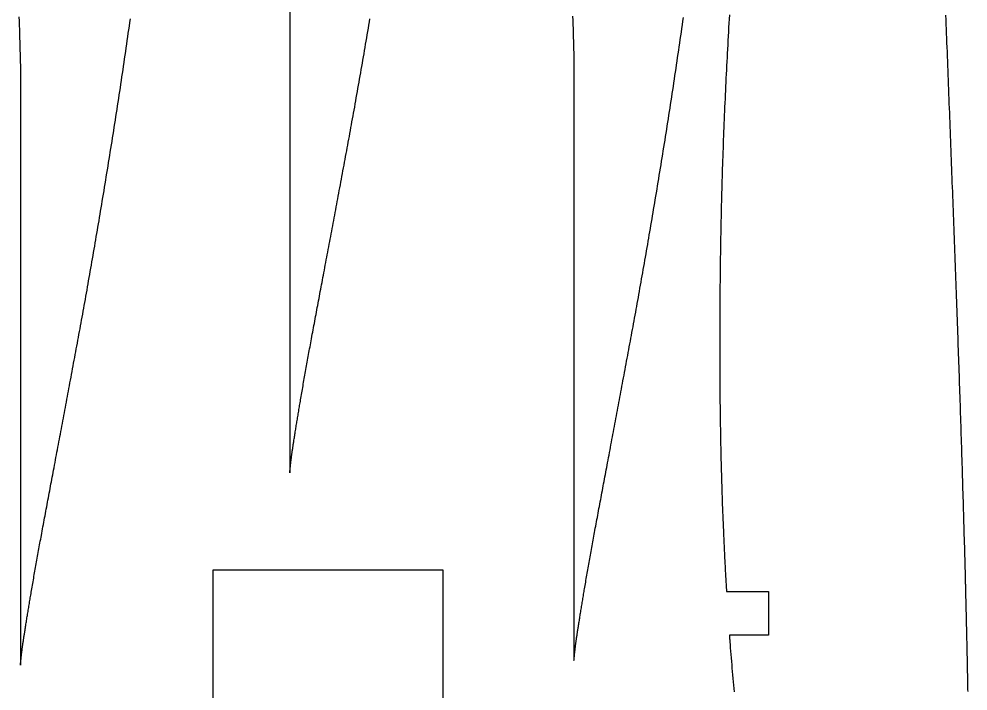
# Model space of a CAD drawing. Extents: x 0 to 97, y 0 to 653.
# Drawn here: x 5.7 to 96.4, y 141.2 to 205.4 of the extents above; entities that cross this region are included whole.
import ezdxf

# ---------------------------------------------------------------- set-up
doc = ezdxf.new("R2010")
doc.units = 0
doc.layers.get('0').update_dxf_attribs({"linetype": 'CONTINUOUS'})

msp = doc.modelspace()

# ---------------------------------------------------------------- linework, layer by layer
at = {"color": 0}
for points in [[(31.5612, 219.374), (31.5612, 162.197), (31.561, 162.186), (31.5607, 162.176), (31.5604, 162.165), (31.5601, 162.156), (31.56, 162.146), (31.5597, 162.138), (31.5596, 162.128), (31.5594, 162.119), (31.5593, 162.111), (31.5592, 162.103), (31.559, 162.096), (31.559, 162.087), (31.5589, 162.081), (31.5589, 162.074), (31.5589, 162.057), (31.5589, 162.051), (31.559, 162.046), (31.559, 162.042), (31.5592, 162.038), (31.5593, 162.035), (31.5594, 162.031), (31.5597, 162.028), (31.5599, 162.026), (31.5601, 162.024), (31.5603, 162.022), (31.5606, 162.021), (31.561, 162.021), (31.5612, 162.021), (31.5622, 162.022), (31.5632, 162.026), (31.5644, 162.032), (31.5658, 162.042), (31.5675, 162.053), (31.5692, 162.067), (31.571, 162.083), (31.5729, 162.101), (31.575, 162.121), (31.5772, 162.144), (31.5796, 162.168), (31.5821, 162.194), (31.5849, 162.221), (31.5875, 162.251), (31.5906, 162.282), (31.5935, 162.314), (31.5967, 162.347), (31.6, 162.382), (31.6033, 162.418), (31.6069, 162.456), (31.6106, 162.493), (31.6143, 162.532), (31.6181, 162.572), (31.6221, 162.612), (31.6261, 162.654), (31.6303, 162.696), (31.6346, 162.739), (31.639, 162.781), (31.6435, 162.824), (31.6481, 162.867), (31.6557, 162.938), (31.6636, 163.008), (31.6718, 163.079), (31.6801, 163.15), (31.6888, 163.221), (31.6976, 163.293), (31.7068, 163.365), (31.716, 163.439), (31.7256, 163.511), (31.7354, 163.585), (31.7453, 163.66), (31.7554, 163.733), (31.7658, 163.808), (31.7765, 163.885), (31.7872, 163.96), (31.7982, 164.036), (31.8094, 164.114), (31.8208, 164.19), (31.8324, 164.269), (31.8442, 164.347), (31.856, 164.426), (31.8681, 164.507), (31.8804, 164.586), (31.8929, 164.668), (31.9054, 164.749), (31.9182, 164.832), (31.9311, 164.914), (31.9442, 164.997), (31.9574, 165.082), (31.9707, 165.167), (31.9879, 165.276), (32.0054, 165.388), (32.0232, 165.499), (32.0411, 165.611), (32.0593, 165.725), (32.0776, 165.84), (32.0961, 165.957), (32.1149, 166.074), (32.1339, 166.192), (32.1531, 166.311), (32.1725, 166.432), (32.1921, 166.553), (32.2118, 166.675), (32.2319, 166.799), (32.2521, 166.922), (32.2725, 167.047), (32.2931, 167.172), (32.3138, 167.3), (32.3347, 167.426), (32.3558, 167.556), (32.3772, 167.685), (32.3986, 167.814), (32.4204, 167.944), (32.4422, 168.075), (32.4642, 168.207), (32.4864, 168.34), (32.5087, 168.472), (32.5313, 168.607), (32.554, 168.74), (32.5769, 168.876), (32.5999, 169.011), (32.6279, 169.176), (32.6563, 169.342), (32.6849, 169.508), (32.7136, 169.675), (32.7426, 169.843), (32.7718, 170.011), (32.8014, 170.181), (32.831, 170.35), (32.8608, 170.521), (32.891, 170.693), (32.9213, 170.865), (32.9518, 171.038), (32.9825, 171.211), (33.0133, 171.385), (33.0446, 171.56), (33.0758, 171.736), (33.1074, 171.911), (33.139, 172.089), (33.171, 172.267), (33.2031, 172.444), (33.2354, 172.624), (33.2678, 172.803), (33.3004, 172.983), (33.3333, 173.164), (33.3664, 173.344), (33.3996, 173.526), (33.4329, 173.71), (33.4664, 173.893), (33.5001, 174.076), (33.534, 174.261), (33.5681, 174.446), (33.606, 174.653), (33.6442, 174.858), (33.6824, 175.067), (33.721, 175.274), (33.7597, 175.483), (33.7985, 175.693), (33.8375, 175.903), (33.8768, 176.114), (33.9162, 176.325), (33.9558, 176.538), (33.9956, 176.75), (34.0356, 176.964), (34.0756, 177.178), (34.1158, 177.393), (34.1563, 177.608), (34.1968, 177.825), (34.2374, 178.042), (34.2783, 178.26), (34.3192, 178.478), (34.3604, 178.696), (34.4015, 178.915), (34.4429, 179.135), (34.4844, 179.356), (34.5261, 179.576), (34.5678, 179.799), (34.6096, 180.021), (34.6515, 180.244), (34.6936, 180.468), (34.7358, 180.692), (34.7781, 180.917), (34.8239, 181.16), (34.8699, 181.404), (34.916, 181.65), (34.9621, 181.894), (35.0083, 182.142), (35.0547, 182.388), (35.1013, 182.636), (35.1478, 182.883), (35.1946, 183.132), (35.2414, 183.382), (35.2883, 183.632), (35.3353, 183.882), (35.3825, 184.133), (35.4297, 184.385), (35.4771, 184.638), (35.5244, 184.89), (35.5719, 185.143), (35.6196, 185.397), (35.6674, 185.653), (35.7151, 185.907), (35.7631, 186.163), (35.811, 186.419), (35.8592, 186.675), (35.9072, 186.933), (35.9556, 187.19), (36.0039, 187.449), (36.0524, 187.707), (36.1008, 187.967), (36.1494, 188.226), (36.1981, 188.486), (36.2481, 188.754), (36.2981, 189.021), (36.3482, 189.289), (36.3985, 189.558), (36.4488, 189.828), (36.499, 190.097), (36.5494, 190.367), (36.6, 190.638), (36.6504, 190.908), (36.701, 191.181), (36.7515, 191.453), (36.8022, 191.725), (36.8529, 191.999), (36.9036, 192.272), (36.9543, 192.546), (37.005, 192.819), (37.0558, 193.094), (37.1065, 193.371), (37.1574, 193.646), (37.2081, 193.922), (37.2589, 194.2), (37.3097, 194.476), (37.3604, 194.754), (37.4113, 195.033), (37.4619, 195.311), (37.5126, 195.59), (37.5633, 195.871), (37.614, 196.15), (37.6646, 196.431), (37.7151, 196.712), (37.7681, 197.007), (37.821, 197.303), (37.8739, 197.599), (37.9267, 197.894), (37.9794, 198.192), (38.0321, 198.489), (38.0847, 198.786), (38.1374, 199.085), (38.1899, 199.383), (38.2424, 199.682), (38.2947, 199.982), (38.3472, 200.282), (38.3994, 200.583), (38.4518, 200.883), (38.504, 201.185), (38.5561, 201.487), (38.6083, 201.789), (38.6604, 202.092), (38.7124, 202.396), (38.7644, 202.699), (38.8163, 203.003), (38.8682, 203.307), (38.92, 203.612), (38.9718, 203.917), (39.0235, 204.224), (39.0751, 204.529), (39.1268, 204.836), (39.1785, 205.143), (39.23, 205.45)], [(5.69206, 205.618), (5.70404, 205.215), (5.71593, 204.813), (5.72781, 204.411), (5.73953, 204.01), (5.75125, 203.608), (5.76286, 203.208), (5.76503, 203.133), (5.76714, 203.06), (5.76932, 202.985), (5.77143, 202.911), (5.7736, 202.836), (5.77572, 202.763), (5.77783, 202.688), (5.77994, 202.614), (5.78212, 202.539), (5.78424, 202.465), (5.78635, 202.39), (5.79269, 202.168), (5.79904, 201.946), (5.80111, 201.872), (5.80746, 201.65), (5.80951, 201.576), (5.81164, 201.501), (5.81369, 201.428), (5.81581, 201.354), (5.81993, 201.206), (5.82206, 201.132), (5.82617, 200.985), (5.82617, 143.807), (5.8259, 143.797), (5.82557, 143.786), (5.82536, 143.776), (5.82508, 143.767), (5.82487, 143.757), (5.82465, 143.747), (5.82449, 143.739), (5.82433, 143.729), (5.82417, 143.721), (5.82406, 143.714), (5.82394, 143.706), (5.82389, 143.699), (5.82383, 143.692), (5.82379, 143.685), (5.82374, 143.678), (5.82374, 143.672), (5.82379, 143.667), (5.82383, 143.661), (5.82389, 143.657), (5.824, 143.653), (5.82411, 143.649), (5.82422, 143.644), (5.82438, 143.642), (5.82454, 143.639), (5.82476, 143.636), (5.82497, 143.635), (5.82525, 143.633), (5.82553, 143.632), (5.82585, 143.631), (5.82617, 143.631), (5.8271, 143.632), (5.82818, 143.636), (5.82943, 143.643), (5.83078, 143.651), (5.83231, 143.664), (5.83399, 143.678), (5.83583, 143.693), (5.83778, 143.711), (5.8399, 143.732), (5.84212, 143.754), (5.84451, 143.778), (5.84706, 143.804), (5.84972, 143.832), (5.85249, 143.861), (5.85536, 143.892), (5.8584, 143.924), (5.86154, 143.958), (5.86486, 143.993), (5.86828, 144.029), (5.87175, 144.065), (5.87538, 144.104), (5.87918, 144.143), (5.88303, 144.183), (5.88699, 144.224), (5.89106, 144.264), (5.89524, 144.307), (5.89953, 144.349), (5.90392, 144.392), (5.90842, 144.435), (5.91303, 144.478), (5.92068, 144.547), (5.92854, 144.618), (5.93668, 144.689), (5.9451, 144.76), (5.95372, 144.832), (5.96257, 144.904), (5.97163, 144.976), (5.98096, 145.049), (5.9905, 145.122), (6.00028, 145.196), (6.01019, 145.269), (6.0204, 145.344), (6.03076, 145.419), (6.04139, 145.494), (6.05219, 145.571), (6.06315, 145.647), (6.07433, 145.724), (6.08572, 145.801), (6.09728, 145.879), (6.10906, 145.958), (6.12093, 146.038), (6.13303, 146.117), (6.14529, 146.197), (6.15771, 146.278), (6.17036, 146.36), (6.18311, 146.442), (6.19601, 146.525), (6.20904, 146.608), (6.22228, 146.692), (6.23562, 146.776), (6.25288, 146.886), (6.2704, 146.997), (6.28808, 147.108), (6.30599, 147.222), (6.32417, 147.336), (6.3425, 147.451), (6.36106, 147.567), (6.37983, 147.685), (6.39882, 147.803), (6.41803, 147.922), (6.43739, 148.042), (6.45697, 148.164), (6.47678, 148.286), (6.49681, 148.408), (6.51699, 148.533), (6.53733, 148.657), (6.55794, 148.783), (6.57867, 148.91), (6.59961, 149.038), (6.62076, 149.165), (6.64208, 149.294), (6.66357, 149.424), (6.68522, 149.554), (6.70708, 149.686), (6.72911, 149.818), (6.75131, 149.95), (6.77365, 150.083), (6.79622, 150.217), (6.8189, 150.351), (6.84179, 150.486), (6.86481, 150.622), (6.8929, 150.786), (6.92122, 150.951), (6.94976, 151.118), (6.97857, 151.285), (7.00754, 151.453), (7.03678, 151.622), (7.06625, 151.79), (7.09592, 151.961), (7.12576, 152.132), (7.15588, 152.303), (7.18614, 152.475), (7.21669, 152.647), (7.2474, 152.821), (7.27832, 152.996), (7.3094, 153.171), (7.34076, 153.346), (7.37229, 153.522), (7.40397, 153.699), (7.43587, 153.876), (7.46799, 154.054), (7.50028, 154.233), (7.53271, 154.413), (7.56537, 154.593), (7.59819, 154.774), (7.63124, 154.956), (7.66439, 155.138), (7.69775, 155.319), (7.73128, 155.503), (7.76503, 155.688), (7.79889, 155.871), (7.8329, 156.057), (7.87088, 156.263), (7.90901, 156.469), (7.94732, 156.676), (7.98583, 156.885), (8.02453, 157.093), (8.06342, 157.303), (8.10249, 157.513), (8.14176, 157.724), (8.18115, 157.935), (8.22076, 158.147), (8.26053, 158.361), (8.3004, 158.574), (8.3405, 158.789), (8.38075, 159.003), (8.42111, 159.219), (8.46164, 159.435), (8.50233, 159.651), (8.54318, 159.869), (8.58415, 160.087), (8.62522, 160.306), (8.66644, 160.525), (8.70785, 160.746), (8.74935, 160.967), (8.7909, 161.188), (8.83268, 161.41), (8.87451, 161.632), (8.91644, 161.854), (8.9585, 162.078), (9.00071, 162.301), (9.04297, 162.526), (9.08882, 162.771), (9.13476, 163.015), (9.18083, 163.26), (9.227, 163.506), (9.27328, 163.751), (9.31967, 163.999), (9.36615, 164.246), (9.41276, 164.494), (9.45947, 164.743), (9.50629, 164.992), (9.55322, 165.242), (9.60026, 165.493), (9.6474, 165.743), (9.69461, 165.996), (9.74192, 166.247), (9.78933, 166.5), (9.83686, 166.754), (9.8845, 167.008), (9.93224, 167.263), (9.98004, 167.518), (10.0279, 167.774), (10.0759, 168.029), (10.124, 168.286), (10.1722, 168.543), (10.2204, 168.801), (10.2688, 169.06), (10.3172, 169.318), (10.3657, 169.576), (10.4143, 169.836), (10.463, 170.097), (10.513, 170.364), (10.563, 170.632), (10.6132, 170.9), (10.6634, 171.168), (10.7137, 171.438), (10.764, 171.707), (10.8144, 171.978), (10.8649, 172.249), (10.9154, 172.519), (10.9659, 172.79), (11.0165, 173.063), (11.0671, 173.335), (11.1178, 173.608), (11.1685, 173.882), (11.2192, 174.156), (11.27, 174.431), (11.3207, 174.706), (11.3715, 174.981), (11.4222, 175.257), (11.473, 175.533), (11.5238, 175.81), (11.5746, 176.087), (11.6254, 176.365), (11.6761, 176.643), (11.7268, 176.922), (11.7776, 177.201), (11.8282, 177.481), (11.8789, 177.761), (11.9295, 178.042), (11.9801, 178.322), (12.033, 178.617), (12.0859, 178.913), (12.1388, 179.208), (12.1916, 179.504), (12.2444, 179.801), (12.297, 180.099), (12.3497, 180.397), (12.4022, 180.694), (12.4548, 180.993), (12.5073, 181.293), (12.5597, 181.593), (12.6121, 181.893), (12.6644, 182.193), (12.7167, 182.494), (12.7689, 182.796), (12.8211, 183.097), (12.8732, 183.4), (12.9253, 183.703), (12.9773, 184.006), (13.0293, 184.31), (13.0812, 184.612), (13.1331, 184.918), (13.1849, 185.222), (13.2367, 185.528), (13.2884, 185.833), (13.3401, 186.139), (13.3918, 186.446), (13.4433, 186.753), (13.4948, 187.06), (13.5464, 187.368), (13.5978, 187.675), (13.6531, 188.007), (13.7083, 188.34), (13.7635, 188.672), (13.8186, 189.006), (13.8737, 189.339), (13.9288, 189.672), (13.9836, 190.007), (14.0385, 190.342), (14.0932, 190.678), (14.1479, 191.013), (14.2025, 191.349), (14.2571, 191.686), (14.3115, 192.022), (14.3658, 192.36), (14.4201, 192.697), (14.4743, 193.036), (14.5283, 193.375), (14.5824, 193.714), (14.6361, 194.053), (14.6899, 194.393), (14.7436, 194.733), (14.7971, 195.074), (14.8504, 195.415), (14.9037, 195.756), (14.9569, 196.099), (15.01, 196.44), (15.0629, 196.783), (15.1156, 197.126), (15.1683, 197.469), (15.2207, 197.814), (15.2732, 198.158), (15.3251, 198.501), (15.3771, 198.846), (15.4289, 199.19), (15.4806, 199.535), (15.5319, 199.879), (15.5833, 200.225), (15.6347, 200.571), (15.6858, 200.917), (15.7368, 201.264), (15.7876, 201.611), (15.8383, 201.958), (15.8889, 202.306), (15.9394, 202.654), (15.9899, 203.003), (16.0401, 203.351), (16.0903, 203.7), (16.1403, 204.05), (16.1903, 204.4), (16.24, 204.75), (16.2897, 205.1), (16.3393, 205.451)], [(58.5969, 205.683), (58.6088, 205.281), (58.6206, 204.879), (58.6324, 204.478), (58.6442, 204.076), (58.6557, 203.676), (58.6578, 203.601), (58.66, 203.528), (58.6621, 203.453), (58.6643, 203.379), (58.6664, 203.304), (58.6686, 203.231), (58.6707, 203.156), (58.6749, 203.007), (58.6771, 202.933), (58.6792, 202.86), (58.6812, 202.785), (58.6835, 202.711), (58.6856, 202.636), (58.6897, 202.489), (58.6918, 202.414), (58.6939, 202.34), (58.6982, 202.192), (58.7003, 202.118), (58.7024, 202.044), (58.7044, 201.969), (58.7065, 201.896), (58.7086, 201.822), (58.7107, 201.749), (58.7128, 201.674), (58.7149, 201.6), (58.7169, 201.526), (58.719, 201.453), (58.719, 144.275), (58.7188, 144.265), (58.7185, 144.254), (58.7182, 144.244), (58.7179, 144.235), (58.7178, 144.225), (58.7175, 144.215), (58.7174, 144.207), (58.7172, 144.197), (58.7171, 144.189), (58.7169, 144.182), (58.7168, 144.174), (58.7167, 144.167), (58.7167, 144.16), (58.7167, 144.153), (58.7165, 144.146), (58.7165, 144.14), (58.7167, 144.135), (58.7167, 144.129), (58.7168, 144.125), (58.7168, 144.121), (58.7169, 144.117), (58.7171, 144.112), (58.7172, 144.11), (58.7174, 144.107), (58.7176, 144.104), (58.7178, 144.103), (58.7181, 144.101), (58.7183, 144.1), (58.7188, 144.099), (58.719, 144.099), (58.72, 144.1), (58.721, 144.104), (58.7222, 144.111), (58.7236, 144.119), (58.7251, 144.132), (58.7268, 144.146), (58.7286, 144.161), (58.7307, 144.179), (58.7328, 144.2), (58.735, 144.222), (58.7374, 144.246), (58.7399, 144.272), (58.7425, 144.3), (58.7453, 144.329), (58.7482, 144.36), (58.7512, 144.392), (58.7544, 144.426), (58.7576, 144.461), (58.7611, 144.497), (58.7646, 144.533), (58.7682, 144.572), (58.7719, 144.611), (58.7758, 144.651), (58.7799, 144.692), (58.7839, 144.733), (58.7881, 144.775), (58.7924, 144.817), (58.7968, 144.86), (58.8012, 144.903), (58.8058, 144.946), (58.8135, 145.015), (58.8214, 145.086), (58.8296, 145.157), (58.8379, 145.228), (58.8465, 145.3), (58.8554, 145.372), (58.8644, 145.444), (58.8738, 145.517), (58.8833, 145.59), (58.8931, 145.664), (58.9031, 145.737), (58.9132, 145.813), (58.9236, 145.888), (58.9343, 145.962), (58.945, 146.039), (58.956, 146.115), (58.9672, 146.192), (58.9786, 146.269), (58.9901, 146.347), (59.0018, 146.426), (59.0138, 146.506), (59.0258, 146.585), (59.0382, 146.665), (59.0506, 146.746), (59.0632, 146.828), (59.0758, 146.91), (59.0888, 146.993), (59.1019, 147.076), (59.1151, 147.16), (59.1285, 147.246), (59.1457, 147.354), (59.1632, 147.465), (59.181, 147.576), (59.1989, 147.69), (59.2169, 147.804), (59.2354, 147.919), (59.2539, 148.035), (59.2726, 148.153), (59.2917, 148.271), (59.3108, 148.39), (59.3303, 148.51), (59.3499, 148.632), (59.3696, 148.754), (59.3896, 148.876), (59.4099, 149.001), (59.4301, 149.125), (59.4507, 149.251), (59.4715, 149.378), (59.4925, 149.506), (59.5136, 149.633), (59.5349, 149.763), (59.5564, 149.892), (59.5781, 150.022), (59.6, 150.154), (59.6219, 150.286), (59.6442, 150.418), (59.6665, 150.551), (59.689, 150.685), (59.7118, 150.819), (59.7346, 150.954), (59.7576, 151.09), (59.7857, 151.254), (59.814, 151.421), (59.8426, 151.586), (59.8714, 151.754), (59.9004, 151.921), (59.9296, 152.09), (59.959, 152.258), (59.9887, 152.429), (60.0186, 152.6), (60.0487, 152.771), (60.079, 152.943), (60.1096, 153.115), (60.1403, 153.289), (60.1711, 153.464), (60.2022, 153.639), (60.2336, 153.814), (60.2651, 153.99), (60.2968, 154.167), (60.3287, 154.344), (60.3608, 154.522), (60.3931, 154.701), (60.4256, 154.881), (60.4582, 155.061), (60.4911, 155.242), (60.524, 155.424), (60.5572, 155.606), (60.5906, 155.788), (60.6242, 155.971), (60.6578, 156.156), (60.6917, 156.34), (60.7257, 156.525), (60.7636, 156.731), (60.8018, 156.938), (60.8401, 157.144), (60.8788, 157.353), (60.9174, 157.561), (60.9563, 157.771), (60.9953, 157.981), (61.0346, 158.192), (61.074, 158.404), (61.1136, 158.615), (61.1533, 158.829), (61.1932, 159.042), (61.2333, 159.257), (61.2736, 159.471), (61.314, 159.688), (61.3544, 159.903), (61.3951, 160.119), (61.436, 160.337), (61.4769, 160.556), (61.5181, 160.775), (61.5593, 160.993), (61.6007, 161.214), (61.6421, 161.435), (61.6838, 161.656), (61.7254, 161.878), (61.7674, 162.1), (61.8093, 162.322), (61.8514, 162.546), (61.8936, 162.771), (61.9358, 162.994), (61.9817, 163.239), (62.0275, 163.483), (62.0736, 163.728), (62.1199, 163.974), (62.1661, 164.219), (62.2125, 164.467), (62.259, 164.714), (62.3056, 164.962), (62.3524, 165.211), (62.3992, 165.46), (62.4461, 165.71), (62.4931, 165.961), (62.5401, 166.212), (62.5875, 166.464), (62.6347, 166.715), (62.6822, 166.968), (62.7297, 167.222), (62.7774, 167.476), (62.825, 167.731), (62.8729, 167.986), (62.9207, 168.242), (62.9688, 168.497), (63.0168, 168.754), (63.065, 169.011), (63.1133, 169.269), (63.1617, 169.528), (63.21, 169.786), (63.2586, 170.046), (63.3072, 170.304), (63.3558, 170.565), (63.4058, 170.832), (63.4558, 171.1), (63.506, 171.368), (63.5562, 171.636), (63.6065, 171.906), (63.6568, 172.175), (63.7072, 172.446), (63.7576, 172.717), (63.8082, 172.987), (63.8588, 173.258), (63.9093, 173.531), (63.96, 173.804), (64.0107, 174.076), (64.0613, 174.35), (64.1121, 174.624), (64.1628, 174.899), (64.2136, 175.174), (64.2643, 175.449), (64.3151, 175.725), (64.3658, 176.001), (64.4167, 176.278), (64.4675, 176.556), (64.5182, 176.833), (64.5689, 177.111), (64.6197, 177.39), (64.6704, 177.669), (64.7211, 177.949), (64.7718, 178.229), (64.8224, 178.51), (64.8729, 178.79), (64.9258, 179.085), (64.9788, 179.381), (65.0317, 179.676), (65.0844, 179.972), (65.1372, 180.269), (65.1899, 180.567), (65.2425, 180.865), (65.2951, 181.163), (65.3476, 181.461), (65.4001, 181.761), (65.4525, 182.061), (65.5049, 182.361), (65.5572, 182.661), (65.6094, 182.962), (65.6617, 183.264), (65.7139, 183.565), (65.7661, 183.868), (65.8181, 184.171), (65.8701, 184.474), (65.9221, 184.778), (65.974, 185.082), (66.026, 185.386), (66.0778, 185.69), (66.1296, 185.996), (66.1812, 186.301), (66.2329, 186.607), (66.2846, 186.914), (66.3361, 187.221), (66.3876, 187.528), (66.4392, 187.836), (66.4907, 188.143), (66.546, 188.475), (66.6013, 188.808), (66.6564, 189.14), (66.7115, 189.474), (66.7665, 189.807), (66.8215, 190.142), (66.8765, 190.475), (66.9312, 190.81), (66.9861, 191.146), (67.0407, 191.481), (67.0954, 191.817), (67.1499, 192.154), (67.2043, 192.49), (67.2587, 192.828), (67.3129, 193.165), (67.3671, 193.504), (67.4211, 193.843), (67.4751, 194.182), (67.529, 194.521), (67.5828, 194.861), (67.6364, 195.201), (67.6899, 195.542), (67.7433, 195.883), (67.7967, 196.225), (67.8497, 196.567), (67.9028, 196.908), (67.9557, 197.251), (68.0085, 197.594), (68.0611, 197.938), (68.1136, 198.282), (68.166, 198.626), (68.2181, 198.969), (68.27, 199.314), (68.3217, 199.658), (68.3733, 200.003), (68.4249, 200.347), (68.4763, 200.693), (68.5275, 201.039), (68.5786, 201.385), (68.6296, 201.732), (68.6804, 202.079), (68.7311, 202.426), (68.7818, 202.774), (68.8324, 203.122), (68.8826, 203.471), (68.9329, 203.819), (68.9831, 204.168), (69.0331, 204.518), (69.0831, 204.868), (69.1329, 205.218), (69.1825, 205.568)], [(73.5707, 205.833), (73.5469, 205.419), (73.5235, 205.007), (73.5003, 204.594), (73.4772, 204.181), (73.4543, 203.768), (73.4318, 203.356), (73.4096, 202.943), (73.3876, 202.531), (73.3876, 202.531), (73.3668, 202.135), (73.3668, 202.135), (73.3461, 201.74), (73.3258, 201.344), (73.3057, 200.95), (73.2858, 200.554), (73.2662, 200.16), (73.2469, 199.765), (73.2279, 199.369), (73.2092, 198.975), (73.1907, 198.581), (73.1725, 198.186), (73.1546, 197.792), (73.1369, 197.399), (73.1196, 197.004), (73.1026, 196.61), (73.0858, 196.217), (73.0694, 195.824), (73.0533, 195.429), (73.0375, 195.036), (73.0219, 194.643), (73.0068, 194.25), (72.9919, 193.857), (72.9774, 193.464), (72.9632, 193.071), (72.9493, 192.679), (72.9358, 192.286), (72.9225, 191.894), (72.9097, 191.501), (72.8971, 191.11), (72.885, 190.718), (72.8733, 190.331), (72.8619, 189.944), (72.851, 189.557), (72.8403, 189.171), (72.83, 188.783), (72.82, 188.397), (72.8103, 188.011), (72.801, 187.625), (72.7919, 187.239), (72.7832, 186.853), (72.7749, 186.468), (72.7668, 186.082), (72.7589, 185.697), (72.7515, 185.311), (72.7443, 184.926), (72.7374, 184.542), (72.7307, 184.157), (72.7243, 183.774), (72.7182, 183.389), (72.7125, 183.004), (72.7069, 182.621), (72.7017, 182.237), (72.6967, 181.854), (72.6919, 181.471), (72.6874, 181.087), (72.6831, 180.704), (72.679, 180.322), (72.6753, 179.94), (72.6718, 179.558), (72.6685, 179.176), (72.6654, 178.794), (72.6625, 178.419), (72.66, 178.046), (72.6575, 177.672), (72.6554, 177.299), (72.6535, 176.925), (72.6517, 176.551), (72.6501, 176.179), (72.6489, 175.806), (72.6478, 175.433), (72.6471, 175.061), (72.6465, 174.689), (72.6462, 174.318), (72.6461, 173.946), (72.6464, 173.575), (72.6468, 173.204), (72.6475, 172.833), (72.6485, 172.462), (72.6497, 172.093), (72.6513, 171.722), (72.6531, 171.353), (72.6551, 170.983), (72.6575, 170.614), (72.6601, 170.246), (72.6629, 169.876), (72.6663, 169.508), (72.6697, 169.14), (72.6736, 168.772), (72.6776, 168.404), (72.6821, 168.038), (72.6868, 167.671), (72.6919, 167.304), (72.6972, 166.94), (72.7029, 166.576), (72.7089, 166.212), (72.7153, 165.849), (72.7218, 165.486), (72.7288, 165.124), (72.7361, 164.761), (72.7436, 164.399), (72.7515, 164.038), (72.7599, 163.676), (72.7683, 163.315), (72.7772, 162.954), (72.7865, 162.593), (72.7961, 162.233), (72.8061, 161.874), (72.8163, 161.514), (72.8268, 161.154), (72.8378, 160.794), (72.849, 160.436), (72.8606, 160.078), (72.8725, 159.719), (72.8849, 159.361), (72.8975, 159.004), (72.9104, 158.647), (72.9237, 158.29), (72.9374, 157.933), (72.9514, 157.578), (72.9657, 157.222), (72.9804, 156.867), (72.9956, 156.511), (73.011, 156.157), (73.0188, 155.979), (73.0267, 155.801), (73.0347, 155.625), (73.0428, 155.447), (73.051, 155.271), (73.0593, 155.093), (73.0678, 154.917), (73.0761, 154.74), (73.0847, 154.564), (73.0933, 154.386), (73.1021, 154.21), (73.1108, 154.033), (73.1199, 153.857), (73.1288, 153.682), (73.1379, 153.506), (73.1471, 153.329), (73.1563, 153.153), (73.1657, 152.978), (73.175, 152.801), (73.1846, 152.626), (73.1942, 152.45), (73.2039, 152.275), (73.2136, 152.1), (73.2235, 151.924), (73.2333, 151.749), (73.2435, 151.574), (73.2536, 151.399), (73.2638, 151.224), (73.274, 151.049), (73.2844, 150.875), (73.2949, 150.7), (77.2949, 150.7), (77.2949, 146.5), (73.5744, 146.5), (73.5765, 146.471), (73.5807, 146.414), (73.5828, 146.385), (73.585, 146.357), (73.5871, 146.328), (73.5912, 146.269), (73.5933, 146.242), (73.5956, 146.212), (73.5976, 146.183), (73.5997, 146.156), (73.6061, 146.069), (73.6083, 146.04), (73.6125, 145.983), (73.6147, 145.954), (73.6168, 145.925), (73.619, 145.897), (73.6211, 145.868), (73.6233, 145.839), (73.6254, 145.811), (73.6275, 145.782), (73.6319, 145.725), (73.634, 145.696), (73.6383, 145.639), (73.6632, 145.311), (73.6885, 144.985), (73.714, 144.658), (73.7399, 144.333), (73.766, 144.007), (73.7924, 143.682), (73.8192, 143.357), (73.8463, 143.033), (73.8736, 142.71), (73.9014, 142.386), (73.9294, 142.063), (73.9578, 141.74), (73.9865, 141.418), (74.0156, 141.096)], [(96.3749, 141.118), (96.3713, 141.322), (96.3675, 141.528), (96.3639, 141.733), (96.3601, 141.939), (96.3562, 142.144), (96.3525, 142.35), (96.3485, 142.557), (96.3446, 142.763), (96.3406, 142.969), (96.3365, 143.175), (96.3325, 143.382), (96.3283, 143.589), (96.3243, 143.796), (96.32, 144.003), (96.3158, 144.21), (96.3115, 144.418), (96.3074, 144.625), (96.3029, 144.833), (96.2986, 145.04), (96.2942, 145.249), (96.2897, 145.457), (96.2851, 145.665), (96.2807, 145.874), (96.2761, 146.082), (96.2715, 146.292), (96.2668, 146.5), (96.2638, 146.639), (96.2606, 146.778), (96.2575, 146.918), (96.2543, 147.057), (96.2511, 147.196), (96.2447, 147.475), (96.2415, 147.614), (96.2383, 147.754), (96.235, 147.893), (96.2285, 148.174), (96.2251, 148.313), (96.2186, 148.593), (96.2118, 148.874), (96.2085, 149.013), (96.2051, 149.153), (96.2017, 149.293), (96.1983, 149.435), (96.1949, 149.575), (96.1915, 149.715), (96.1881, 149.856), (96.1811, 150.136), (96.1776, 150.278), (96.174, 150.418), (96.1706, 150.56), (96.1669, 150.7), (96.1664, 150.724), (96.1658, 150.747), (96.1646, 150.794), (96.164, 150.818), (96.1635, 150.842), (96.1628, 150.865), (96.1622, 150.889), (96.1617, 150.913), (96.161, 150.936), (96.1599, 150.983), (96.1592, 151.007), (96.1581, 151.054), (96.1575, 151.078), (96.1521, 151.29), (96.1514, 151.314), (96.149, 151.41), (96.139, 151.8), (96.1289, 152.19), (96.1186, 152.582), (96.1083, 152.975), (96.0979, 153.367), (96.0875, 153.76), (96.0769, 154.153), (96.0661, 154.547), (96.0554, 154.94), (96.0444, 155.335), (96.0335, 155.731), (96.0225, 156.126), (96.0114, 156.521), (96.0001, 156.918), (95.9887, 157.314), (95.9774, 157.711), (95.9658, 158.108), (95.9543, 158.507), (95.9426, 158.904), (95.9308, 159.303), (95.919, 159.703), (95.9072, 160.101), (95.8951, 160.501), (95.8831, 160.901), (95.871, 161.301), (95.8588, 161.703), (95.8464, 162.104), (95.834, 162.506), (95.8215, 162.907), (95.809, 163.31), (95.7965, 163.708), (95.7839, 164.108), (95.7712, 164.508), (95.7586, 164.908), (95.7458, 165.308), (95.7329, 165.71), (95.72, 166.111), (95.7069, 166.513), (95.6939, 166.914), (95.6807, 167.317), (95.6675, 167.718), (95.6543, 168.121), (95.6408, 168.524), (95.6275, 168.928), (95.614, 169.331), (95.6004, 169.735), (95.5868, 170.139), (95.5732, 170.543), (95.5594, 170.949), (95.5457, 171.354), (95.5318, 171.758), (95.5179, 172.164), (95.5039, 172.571), (95.4899, 172.976), (95.4757, 173.383), (95.4615, 173.79), (95.4474, 174.197), (95.4331, 174.604), (95.4186, 175.011), (95.4043, 175.419), (95.389, 175.85), (95.3738, 176.281), (95.3583, 176.712), (95.3428, 177.144), (95.3274, 177.575), (95.3118, 178.008), (95.2961, 178.44), (95.2804, 178.872), (95.2647, 179.306), (95.2489, 179.739), (95.2331, 180.172), (95.2172, 180.606), (95.2013, 181.04), (95.1853, 181.474), (95.1693, 181.908), (95.1533, 182.343), (95.1372, 182.778), (95.121, 183.214), (95.1049, 183.649), (95.0888, 184.085), (95.0725, 184.521), (95.0562, 184.957), (95.04, 185.393), (95.0236, 185.829), (95.0074, 186.265), (94.991, 186.703), (94.9746, 187.14), (94.9582, 187.578), (94.9418, 188.015), (94.9254, 188.453), (94.909, 188.89), (94.8924, 189.335), (94.8757, 189.778), (94.8589, 190.222), (94.8422, 190.667), (94.8256, 191.112), (94.8088, 191.557), (94.7919, 192.001), (94.7753, 192.447), (94.7585, 192.893), (94.7415, 193.339), (94.7247, 193.783), (94.7079, 194.231), (94.691, 194.676), (94.674, 195.122), (94.6571, 195.568), (94.6401, 196.015), (94.6232, 196.461), (94.6061, 196.908), (94.589, 197.356), (94.5719, 197.803), (94.5549, 198.25), (94.5376, 198.697), (94.5204, 199.144), (94.5032, 199.593), (94.486, 200.04), (94.4686, 200.487), (94.4513, 200.936), (94.4339, 201.385), (94.4164, 201.832), (94.399, 202.281), (94.3819, 202.717), (94.3649, 203.154), (94.3478, 203.59), (94.3306, 204.028), (94.3133, 204.464), (94.2961, 204.901), (94.2789, 205.339), (94.2615, 205.775)]]:
    msp.add_lwpolyline(points, dxfattribs=at)
msp.add_lwpolyline([(60.2189, 77.3637), (60.2189, 138.715), (46.2189, 138.715), (46.2189, 152.715), (24.2189, 152.715), (24.2189, 138.715), (10.2189, 138.715), (10.2189, 77.3637), (60.2189, 77.3637)], close=True, dxfattribs=at)

doc.saveas('drawing.dxf')
